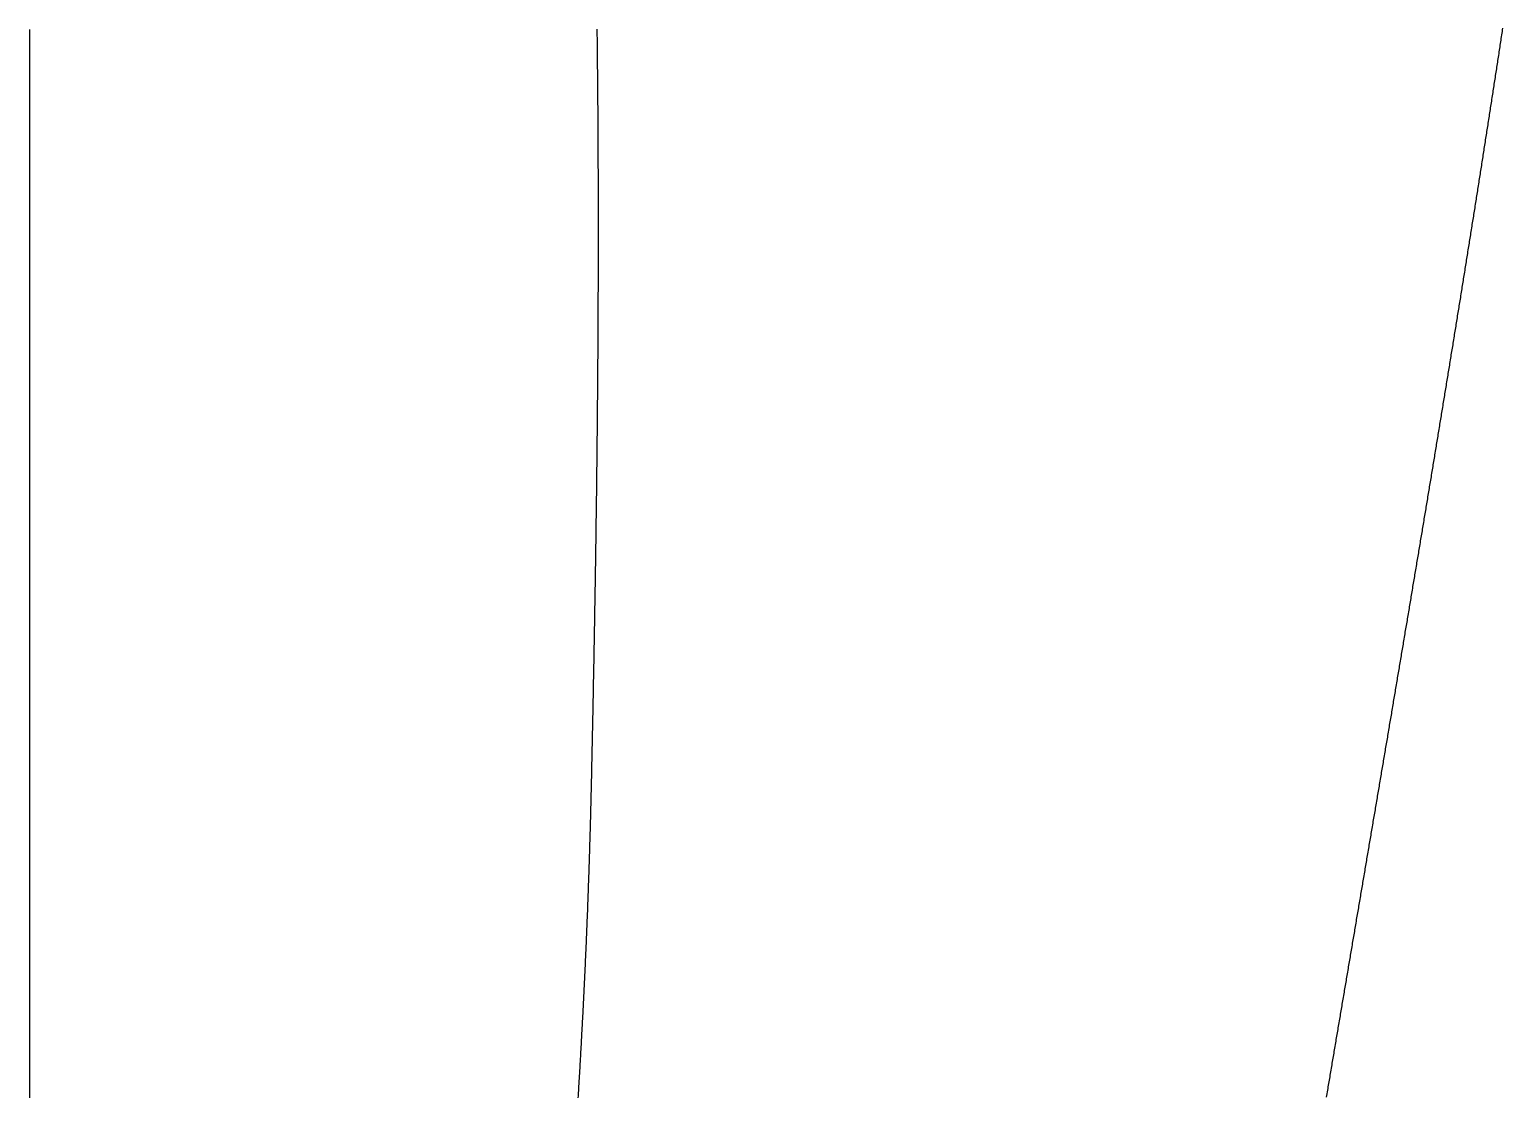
# Model space of a CAD drawing. Header units: metres. Extents: x -47 to 47, y -108 to 108.
# Drawn here: x -47.36 to -4.32, y -46.15 to -14.98 of the extents above; entities that cross this region are included whole.
import ezdxf

# ---------------------------------------------------------------- set-up
doc = ezdxf.new("R2010")
doc.units = ezdxf.units.M

msp = doc.modelspace()

# ---------------------------------------------------------------- linework, layer by layer
for points in [[(-47.362, -14.976), (-47.362, -15.026), (-47.362, -15.076), (-47.362, -15.126), (-47.362, -15.176), (-47.362, -15.226), (-47.362, -15.276), (-47.362, -15.326), (-47.362, -15.376), (-47.362, -15.426), (-47.362, -15.476), (-47.362, -15.526), (-47.362, -15.576), (-47.362, -15.626), (-47.362, -15.676), (-47.362, -15.726), (-47.362, -15.776), (-47.362, -15.826), (-47.362, -15.876), (-47.362, -15.926), (-47.362, -15.976), (-47.362, -16.026), (-47.362, -16.076), (-47.362, -16.126), (-47.362, -16.176), (-47.362, -16.226), (-47.362, -16.276), (-47.362, -16.326), (-47.362, -16.376), (-47.362, -16.426), (-47.362, -16.476), (-47.362, -16.526), (-47.362, -16.576), (-47.362, -16.626), (-47.362, -16.676), (-47.362, -16.726), (-47.362, -16.776), (-47.362, -16.826), (-47.362, -16.876), (-47.362, -16.926), (-47.362, -16.976), (-47.362, -17.026), (-47.362, -17.076), (-47.362, -17.126), (-47.362, -17.176), (-47.362, -17.226), (-47.362, -17.276), (-47.362, -17.326), (-47.362, -17.376), (-47.362, -17.426), (-47.362, -17.476), (-47.362, -17.526), (-47.362, -17.576), (-47.362, -17.626), (-47.362, -17.676), (-47.362, -17.726), (-47.362, -17.776), (-47.362, -17.826), (-47.362, -17.876), (-47.362, -17.926), (-47.362, -17.976), (-47.362, -18.026), (-47.362, -18.076), (-47.362, -18.126), (-47.362, -18.176), (-47.362, -18.226), (-47.362, -18.276), (-47.362, -18.326), (-47.362, -18.376), (-47.362, -18.426), (-47.362, -18.476), (-47.362, -18.526), (-47.362, -18.576), (-47.362, -18.626), (-47.362, -18.676), (-47.362, -18.726), (-47.362, -18.776), (-47.362, -18.826), (-47.362, -18.876), (-47.362, -18.926), (-47.362, -18.976), (-47.362, -19.026), (-47.362, -19.076), (-47.362, -19.126), (-47.362, -19.176), (-47.362, -19.226), (-47.362, -19.276), (-47.362, -19.326), (-47.362, -19.376), (-47.362, -19.427), (-47.362, -19.477), (-47.362, -19.527), (-47.362, -19.577), (-47.362, -19.627), (-47.362, -19.677), (-47.362, -19.727), (-47.362, -19.777), (-47.362, -19.827), (-47.362, -19.877), (-47.362, -19.927), (-47.362, -19.977), (-47.362, -20.027), (-47.362, -20.077), (-47.362, -20.127), (-47.362, -20.177), (-47.362, -20.227), (-47.362, -20.277), (-47.362, -20.327), (-47.362, -20.377), (-47.362, -20.427), (-47.362, -20.477), (-47.362, -20.527), (-47.362, -20.577), (-47.362, -20.627), (-47.362, -20.677), (-47.362, -20.727), (-47.362, -20.777), (-47.362, -20.827), (-47.362, -20.877), (-47.362, -20.927), (-47.362, -20.977), (-47.362, -21.027), (-47.362, -21.077), (-47.362, -21.127), (-47.362, -21.177), (-47.362, -21.227), (-47.362, -21.277), (-47.362, -21.327), (-47.362, -21.377), (-47.362, -21.427), (-47.362, -21.477), (-47.362, -21.527), (-47.362, -21.577), (-47.362, -21.627), (-47.362, -21.677), (-47.362, -21.727), (-47.362, -21.777), (-47.362, -21.827), (-47.362, -21.877), (-47.362, -21.927), (-47.362, -21.977), (-47.362, -22.027), (-47.362, -22.077), (-47.362, -22.127), (-47.362, -22.177), (-47.362, -22.227), (-47.362, -22.277), (-47.362, -22.327), (-47.362, -22.377), (-47.362, -22.427), (-47.362, -22.477), (-47.362, -22.527), (-47.362, -22.577), (-47.362, -22.627), (-47.362, -22.677), (-47.362, -22.727), (-47.362, -22.777), (-47.362, -22.827), (-47.362, -22.877), (-47.362, -22.927), (-47.362, -22.977), (-47.362, -23.027), (-47.362, -23.077), (-47.362, -23.127), (-47.362, -23.177), (-47.362, -23.227), (-47.362, -23.277), (-47.362, -23.327), (-47.362, -23.377), (-47.362, -23.427), (-47.362, -23.477), (-47.362, -23.527), (-47.362, -23.577), (-47.362, -23.627), (-47.362, -23.677), (-47.362, -23.727), (-47.362, -23.777), (-47.362, -23.827), (-47.362, -23.877), (-47.362, -23.927), (-47.362, -23.977), (-47.362, -24.027), (-47.362, -24.077), (-47.362, -24.127), (-47.362, -24.177), (-47.362, -24.227), (-47.362, -24.277), (-47.362, -24.327), (-47.362, -24.377), (-47.362, -24.427), (-47.362, -24.477), (-47.362, -24.527), (-47.362, -24.577), (-47.362, -24.627), (-47.362, -24.677), (-47.362, -24.727), (-47.362, -24.777), (-47.362, -24.827), (-47.362, -24.877), (-47.362, -24.927), (-47.362, -24.977), (-47.362, -25.027), (-47.362, -25.077), (-47.362, -25.127), (-47.362, -25.177), (-47.362, -25.227), (-47.362, -25.277), (-47.362, -25.327), (-47.362, -25.377), (-47.362, -25.427), (-47.362, -25.477), (-47.362, -25.527), (-47.362, -25.577), (-47.362, -25.627), (-47.362, -25.677), (-47.362, -25.727), (-47.362, -25.777), (-47.362, -25.827), (-47.362, -25.877), (-47.362, -25.927), (-47.362, -25.977), (-47.362, -26.027), (-47.362, -26.077), (-47.362, -26.127), (-47.362, -26.177), (-47.362, -26.227), (-47.362, -26.277), (-47.362, -26.327), (-47.362, -26.377), (-47.362, -26.427), (-47.362, -26.477), (-47.362, -26.527), (-47.362, -26.577), (-47.362, -26.627), (-47.362, -26.677), (-47.362, -26.727), (-47.362, -26.777), (-47.362, -26.827), (-47.362, -26.877), (-47.362, -26.927), (-47.362, -26.977), (-47.362, -27.027), (-47.362, -27.077), (-47.362, -27.127), (-47.362, -27.177), (-47.362, -27.227), (-47.362, -27.277), (-47.362, -27.327), (-47.362, -27.377), (-47.362, -27.427), (-47.362, -27.477), (-47.362, -27.527), (-47.362, -27.577), (-47.362, -27.627), (-47.362, -27.677), (-47.362, -27.727), (-47.362, -27.777), (-47.362, -27.827), (-47.362, -27.877), (-47.362, -27.927), (-47.362, -27.977), (-47.362, -28.027), (-47.362, -28.077), (-47.362, -28.127), (-47.362, -28.177), (-47.362, -28.227), (-47.362, -28.277), (-47.362, -28.327), (-47.362, -28.377), (-47.362, -28.427), (-47.362, -28.477), (-47.362, -28.527), (-47.362, -28.577), (-47.362, -28.627), (-47.362, -28.677), (-47.362, -28.727), (-47.362, -28.777), (-47.362, -28.827), (-47.362, -28.877), (-47.362, -28.927), (-47.362, -28.977), (-47.362, -29.027), (-47.362, -29.077), (-47.362, -29.127), (-47.362, -29.177), (-47.362, -29.227), (-47.362, -29.277), (-47.362, -29.327), (-47.362, -29.377), (-47.362, -29.427), (-47.362, -29.477), (-47.362, -29.527), (-47.362, -29.577), (-47.362, -29.627), (-47.362, -29.677), (-47.362, -29.727), (-47.362, -29.777), (-47.362, -29.827), (-47.362, -29.877), (-47.362, -29.927), (-47.362, -29.977), (-47.362, -30.027), (-47.362, -30.077), (-47.362, -30.127), (-47.362, -30.177), (-47.362, -30.227), (-47.362, -30.277), (-47.362, -30.327), (-47.362, -30.377), (-47.362, -30.427), (-47.362, -30.477), (-47.362, -30.527), (-47.362, -30.577), (-47.362, -30.627), (-47.362, -30.677), (-47.362, -30.727), (-47.362, -30.777), (-47.362, -30.827), (-47.362, -30.877), (-47.362, -30.927), (-47.362, -30.977), (-47.362, -31.027), (-47.362, -31.077), (-47.362, -31.127), (-47.362, -31.177), (-47.362, -31.227), (-47.362, -31.277), (-47.362, -31.327), (-47.362, -31.377), (-47.362, -31.427), (-47.362, -31.477), (-47.362, -31.527), (-47.362, -31.577), (-47.362, -31.627), (-47.362, -31.677), (-47.362, -31.727), (-47.362, -31.777), (-47.362, -31.827), (-47.362, -31.877), (-47.362, -31.927), (-47.362, -31.977), (-47.362, -32.027), (-47.362, -32.077), (-47.362, -32.127), (-47.362, -32.177), (-47.362, -32.227), (-47.362, -32.277), (-47.362, -32.327), (-47.362, -32.378), (-47.362, -32.428), (-47.362, -32.478), (-47.362, -32.528), (-47.362, -32.578), (-47.362, -32.628), (-47.362, -32.678), (-47.362, -32.728), (-47.362, -32.778), (-47.362, -32.828), (-47.362, -32.878), (-47.362, -32.928), (-47.362, -32.978), (-47.362, -33.028), (-47.362, -33.078), (-47.362, -33.128), (-47.362, -33.178), (-47.362, -33.228), (-47.362, -33.278), (-47.362, -33.328), (-47.362, -33.378), (-47.362, -33.428), (-47.362, -33.478), (-47.362, -33.528), (-47.362, -33.578), (-47.362, -33.628), (-47.362, -33.678), (-47.362, -33.728), (-47.362, -33.778), (-47.362, -33.828), (-47.362, -33.878), (-47.362, -33.928), (-47.362, -33.978), (-47.362, -34.028), (-47.362, -34.078), (-47.362, -34.128), (-47.362, -34.178), (-47.362, -34.228), (-47.362, -34.278), (-47.362, -34.328), (-47.362, -34.378), (-47.362, -34.428), (-47.362, -34.478), (-47.362, -34.528), (-47.362, -34.578), (-47.362, -34.628), (-47.362, -34.678), (-47.362, -34.728), (-47.362, -34.778), (-47.362, -34.828), (-47.362, -34.878), (-47.362, -34.928), (-47.362, -34.978), (-47.362, -35.028), (-47.362, -35.078), (-47.362, -35.128), (-47.362, -35.178), (-47.362, -35.228), (-47.362, -35.278), (-47.362, -35.328), (-47.362, -35.378), (-47.362, -35.428), (-47.362, -35.478), (-47.362, -35.528), (-47.362, -35.578), (-47.362, -35.628), (-47.362, -35.678), (-47.362, -35.728), (-47.362, -35.778), (-47.362, -35.828), (-47.362, -35.878), (-47.362, -35.928), (-47.362, -35.978), (-47.362, -36.028), (-47.362, -36.078), (-47.362, -36.128), (-47.362, -36.178), (-47.362, -36.228), (-47.362, -36.278), (-47.362, -36.328), (-47.362, -36.378), (-47.362, -36.428), (-47.362, -36.478), (-47.362, -36.528), (-47.362, -36.578), (-47.362, -36.628), (-47.362, -36.678), (-47.362, -36.728), (-47.362, -36.778), (-47.362, -36.828), (-47.362, -36.878), (-47.362, -36.928), (-47.362, -36.978), (-47.362, -37.028), (-47.362, -37.078), (-47.362, -37.128), (-47.362, -37.178), (-47.362, -37.228), (-47.362, -37.278), (-47.362, -37.328), (-47.362, -37.378), (-47.362, -37.428), (-47.362, -37.478), (-47.362, -37.528), (-47.362, -37.578), (-47.362, -37.628), (-47.362, -37.678), (-47.362, -37.728), (-47.362, -37.778), (-47.362, -37.828), (-47.362, -37.878), (-47.362, -37.928), (-47.362, -37.978), (-47.362, -38.028), (-47.362, -38.078), (-47.362, -38.128), (-47.362, -38.178), (-47.362, -38.228), (-47.362, -38.278), (-47.362, -38.328), (-47.362, -38.378), (-47.362, -38.428), (-47.362, -38.478), (-47.362, -38.528), (-47.362, -38.578), (-47.362, -38.628), (-47.362, -38.678), (-47.362, -38.728), (-47.362, -38.778), (-47.362, -38.828), (-47.362, -38.878), (-47.362, -38.928), (-47.362, -38.978), (-47.362, -39.028), (-47.362, -39.078), (-47.362, -39.128), (-47.362, -39.178), (-47.362, -39.228), (-47.362, -39.278), (-47.362, -39.328), (-47.362, -39.378), (-47.362, -39.428), (-47.362, -39.478), (-47.362, -39.528), (-47.362, -39.578), (-47.362, -39.628), (-47.362, -39.678), (-47.362, -39.728), (-47.362, -39.778), (-47.362, -39.828), (-47.362, -39.878), (-47.362, -39.928), (-47.362, -39.978), (-47.362, -40.028), (-47.362, -40.078), (-47.362, -40.128), (-47.362, -40.178), (-47.362, -40.228), (-47.362, -40.278), (-47.362, -40.328), (-47.362, -40.378), (-47.362, -40.428), (-47.362, -40.478), (-47.362, -40.528), (-47.362, -40.578), (-47.362, -40.628), (-47.362, -40.678), (-47.362, -40.728), (-47.362, -40.778), (-47.362, -40.828), (-47.362, -40.878), (-47.362, -40.928), (-47.362, -40.978), (-47.362, -41.028), (-47.362, -41.078), (-47.362, -41.128), (-47.362, -41.178), (-47.362, -41.228), (-47.362, -41.278), (-47.362, -41.328), (-47.362, -41.378), (-47.362, -41.428), (-47.362, -41.478), (-47.362, -41.528), (-47.362, -41.578), (-47.362, -41.628), (-47.362, -41.678), (-47.362, -41.728), (-47.362, -41.778), (-47.362, -41.828), (-47.362, -41.878), (-47.362, -41.928), (-47.362, -41.978), (-47.362, -42.028), (-47.362, -42.078), (-47.362, -42.128), (-47.362, -42.178), (-47.362, -42.228), (-47.362, -42.278), (-47.362, -42.328), (-47.362, -42.378), (-47.362, -42.428), (-47.362, -42.478), (-47.362, -42.528), (-47.362, -42.578), (-47.362, -42.628), (-47.362, -42.678), (-47.362, -42.728), (-47.362, -42.778), (-47.362, -42.828), (-47.362, -42.878), (-47.362, -42.928), (-47.362, -42.978), (-47.362, -43.028), (-47.362, -43.078), (-47.362, -43.128), (-47.362, -43.178), (-47.362, -43.228), (-47.362, -43.278), (-47.362, -43.328), (-47.362, -43.378), (-47.362, -43.428), (-47.362, -43.478), (-47.362, -43.528), (-47.362, -43.578), (-47.362, -43.628), (-47.362, -43.678), (-47.362, -43.728), (-47.362, -43.778), (-47.362, -43.828), (-47.362, -43.878), (-47.362, -43.928), (-47.362, -43.978), (-47.362, -44.028), (-47.362, -44.078), (-47.362, -44.128), (-47.362, -44.178), (-47.362, -44.228), (-47.362, -44.278), (-47.362, -44.328), (-47.362, -44.378), (-47.362, -44.428), (-47.362, -44.478), (-47.362, -44.528), (-47.362, -44.578), (-47.362, -44.628), (-47.362, -44.678), (-47.362, -44.728), (-47.362, -44.778), (-47.362, -44.828), (-47.362, -44.878), (-47.362, -44.928), (-47.362, -44.978), (-47.362, -45.028), (-47.362, -45.078), (-47.362, -45.128), (-47.362, -45.178), (-47.362, -45.228), (-47.362, -45.278), (-47.362, -45.329), (-47.362, -45.379), (-47.362, -45.429), (-47.362, -45.479), (-47.362, -45.529), (-47.362, -45.579), (-47.362, -45.629), (-47.362, -45.679), (-47.362, -45.729), (-47.362, -45.779), (-47.362, -45.829), (-47.362, -45.879), (-47.362, -45.929), (-47.362, -45.979), (-47.362, -46.029), (-47.362, -46.079), (-47.362, -46.129), (-47.362, -46.179)], [(-30.943, -37.188), (-30.942, -37.137), (-30.941, -37.087), (-30.94, -37.037), (-30.939, -36.987), (-30.938, -36.937), (-30.937, -36.887), (-30.935, -36.837), (-30.934, -36.787), (-30.933, -36.737), (-30.932, -36.687), (-30.931, -36.637), (-30.93, -36.587), (-30.929, -36.537), (-30.928, -36.487), (-30.927, -36.437), (-30.926, -36.387), (-30.925, -36.337), (-30.924, -36.287), (-30.922, -36.237), (-30.921, -36.187), (-30.92, -36.137), (-30.919, -36.087), (-30.918, -36.037), (-30.917, -35.987), (-30.916, -35.937), (-30.915, -35.887), (-30.914, -35.837), (-30.913, -35.787), (-30.912, -35.736), (-30.911, -35.686), (-30.91, -35.636), (-30.909, -35.586), (-30.908, -35.536), (-30.907, -35.486), (-30.906, -35.436), (-30.905, -35.386), (-30.904, -35.336), (-30.902, -35.286), (-30.901, -35.236), (-30.9, -35.186), (-30.899, -35.136), (-30.898, -35.086), (-30.897, -35.036), (-30.896, -34.986), (-30.895, -34.936), (-30.894, -34.886), (-30.893, -34.836), (-30.892, -34.786), (-30.891, -34.736), (-30.89, -34.686), (-30.889, -34.636), (-30.888, -34.586), (-30.887, -34.536), (-30.886, -34.486), (-30.885, -34.435), (-30.884, -34.385), (-30.883, -34.335), (-30.882, -34.285), (-30.881, -34.235), (-30.88, -34.185), (-30.879, -34.135), (-30.879, -34.085), (-30.878, -34.035), (-30.877, -33.985), (-30.876, -33.935), (-30.875, -33.885), (-30.874, -33.835), (-30.873, -33.785), (-30.872, -33.735), (-30.871, -33.685), (-30.87, -33.635), (-30.869, -33.585), (-30.868, -33.535), (-30.867, -33.485), (-30.866, -33.435), (-30.865, -33.385), (-30.864, -33.335), (-30.863, -33.285), (-30.862, -33.234), (-30.862, -33.184), (-30.861, -33.134), (-30.86, -33.084), (-30.859, -33.034), (-30.858, -32.984), (-30.857, -32.934), (-30.856, -32.884), (-30.855, -32.834), (-30.854, -32.784), (-30.853, -32.734), (-30.852, -32.684), (-30.852, -32.634), (-30.851, -32.584), (-30.85, -32.534), (-30.849, -32.484), (-30.848, -32.434), (-30.847, -32.384), (-30.846, -32.334), (-30.845, -32.284), (-30.844, -32.234), (-30.844, -32.184), (-30.843, -32.133), (-30.842, -32.083), (-30.841, -32.033), (-30.84, -31.983), (-30.839, -31.933), (-30.838, -31.883), (-30.838, -31.833), (-30.837, -31.783), (-30.836, -31.733), (-30.835, -31.683), (-30.834, -31.633), (-30.833, -31.583), (-30.833, -31.533), (-30.832, -31.483), (-30.831, -31.433), (-30.83, -31.383), (-30.829, -31.333), (-30.829, -31.283), (-30.828, -31.233), (-30.827, -31.183), (-30.826, -31.133), (-30.825, -31.082), (-30.825, -31.032), (-30.824, -30.982), (-30.823, -30.932), (-30.822, -30.882), (-30.821, -30.832), (-30.821, -30.782), (-30.82, -30.732), (-30.819, -30.682), (-30.818, -30.632), (-30.817, -30.582), (-30.817, -30.532), (-30.816, -30.482), (-30.815, -30.432), (-30.814, -30.382), (-30.814, -30.332), (-30.813, -30.282), (-30.812, -30.232), (-30.811, -30.182), (-30.811, -30.132), (-30.81, -30.081), (-30.809, -30.031), (-30.808, -29.981), (-30.808, -29.931), (-30.807, -29.881), (-30.806, -29.831), (-30.806, -29.781), (-30.805, -29.731), (-30.804, -29.681), (-30.803, -29.631), (-30.803, -29.581), (-30.802, -29.531), (-30.801, -29.481), (-30.801, -29.431), (-30.8, -29.381), (-30.799, -29.331), (-30.799, -29.281), (-30.798, -29.231), (-30.797, -29.181), (-30.797, -29.131), (-30.796, -29.08), (-30.795, -29.03), (-30.795, -28.98), (-30.794, -28.93), (-30.793, -28.88), (-30.793, -28.83), (-30.792, -28.78), (-30.791, -28.73), (-30.791, -28.68), (-30.79, -28.63), (-30.789, -28.58), (-30.789, -28.53), (-30.788, -28.48), (-30.787, -28.43), (-30.787, -28.38), (-30.786, -28.33), (-30.786, -28.28), (-30.785, -28.23), (-30.784, -28.18), (-30.784, -28.129), (-30.783, -28.079), (-30.783, -28.029), (-30.782, -27.979), (-30.781, -27.929), (-30.781, -27.879), (-30.78, -27.829), (-30.78, -27.779), (-30.779, -27.729), (-30.778, -27.679), (-30.778, -27.629), (-30.777, -27.579), (-30.777, -27.529), (-30.776, -27.479), (-30.776, -27.429), (-30.775, -27.379), (-30.775, -27.329), (-30.774, -27.279), (-30.773, -27.229), (-30.773, -27.178), (-30.772, -27.128), (-30.772, -27.078), (-30.771, -27.028), (-30.771, -26.978), (-30.77, -26.928), (-30.77, -26.878), (-30.769, -26.828), (-30.769, -26.778), (-30.768, -26.728), (-30.768, -26.678), (-30.767, -26.628), (-30.767, -26.578), (-30.766, -26.528), (-30.766, -26.478), (-30.765, -26.428), (-30.765, -26.378), (-30.764, -26.328), (-30.764, -26.278), (-30.763, -26.227), (-30.763, -26.177), (-30.762, -26.127), (-30.762, -26.077), (-30.762, -26.027), (-30.761, -25.977), (-30.761, -25.927), (-30.76, -25.877), (-30.76, -25.827), (-30.759, -25.777), (-30.759, -25.727), (-30.759, -25.677), (-30.758, -25.627), (-30.758, -25.577), (-30.757, -25.527), (-30.757, -25.477), (-30.756, -25.427), (-30.756, -25.377), (-30.756, -25.326), (-30.755, -25.276), (-30.755, -25.226), (-30.755, -25.176), (-30.754, -25.126), (-30.754, -25.076), (-30.753, -25.026), (-30.753, -24.976), (-30.753, -24.926), (-30.752, -24.876), (-30.752, -24.826), (-30.752, -24.776), (-30.751, -24.726), (-30.751, -24.676), (-30.751, -24.626), (-30.75, -24.576), (-30.75, -24.526), (-30.75, -24.476), (-30.749, -24.425), (-30.749, -24.375), (-30.749, -24.325), (-30.748, -24.275), (-30.748, -24.225), (-30.748, -24.175), (-30.747, -24.125), (-30.747, -24.075), (-30.747, -24.025), (-30.747, -23.975), (-30.746, -23.925), (-30.746, -23.875), (-30.746, -23.825), (-30.745, -23.775), (-30.745, -23.725), (-30.745, -23.675), (-30.745, -23.625), (-30.744, -23.575), (-30.744, -23.525), (-30.744, -23.474), (-30.744, -23.424), (-30.743, -23.374), (-30.743, -23.324), (-30.743, -23.274), (-30.743, -23.224), (-30.743, -23.174), (-30.742, -23.124), (-30.742, -23.074), (-30.742, -23.024), (-30.742, -22.974), (-30.742, -22.924), (-30.741, -22.874), (-30.741, -22.824), (-30.741, -22.774), (-30.741, -22.724), (-30.741, -22.674), (-30.74, -22.624), (-30.74, -22.573), (-30.74, -22.523), (-30.74, -22.473), (-30.74, -22.423), (-30.74, -22.373), (-30.74, -22.323), (-30.739, -22.273), (-30.739, -22.223), (-30.739, -22.173), (-30.739, -22.123), (-30.739, -22.073), (-30.739, -22.023), (-30.739, -21.973), (-30.739, -21.923), (-30.739, -21.873), (-30.738, -21.823), (-30.738, -21.773), (-30.738, -21.723), (-30.738, -21.672), (-30.738, -21.622), (-30.738, -21.572), (-30.738, -21.522), (-30.738, -21.472), (-30.738, -21.422), (-30.738, -21.372), (-30.738, -21.322), (-30.738, -21.272), (-30.738, -21.222), (-30.738, -21.172), (-30.738, -21.122), (-30.738, -21.072), (-30.738, -21.022), (-30.737, -20.972), (-30.737, -20.922), (-30.737, -20.872), (-30.737, -20.822), (-30.737, -20.772), (-30.737, -20.721), (-30.737, -20.671), (-30.738, -20.621), (-30.738, -20.571), (-30.738, -20.521), (-30.738, -20.471), (-30.738, -20.421), (-30.738, -20.371), (-30.738, -20.321), (-30.738, -20.271), (-30.738, -20.221), (-30.738, -20.171), (-30.738, -20.121), (-30.738, -20.071), (-30.738, -20.021), (-30.738, -19.971), (-30.738, -19.921), (-30.738, -19.871), (-30.738, -19.821), (-30.739, -19.77), (-30.739, -19.72), (-30.739, -19.67), (-30.739, -19.62), (-30.739, -19.57), (-30.739, -19.52), (-30.739, -19.47), (-30.739, -19.42), (-30.739, -19.37), (-30.74, -19.32), (-30.74, -19.27), (-30.74, -19.22), (-30.74, -19.17), (-30.74, -19.12), (-30.74, -19.07), (-30.741, -19.02), (-30.741, -18.97), (-30.741, -18.92), (-30.741, -18.87), (-30.741, -18.819), (-30.742, -18.769), (-30.742, -18.719), (-30.742, -18.669), (-30.742, -18.619), (-30.742, -18.569), (-30.743, -18.519), (-30.743, -18.469), (-30.743, -18.419), (-30.743, -18.369), (-30.744, -18.319), (-30.744, -18.269), (-30.744, -18.219), (-30.744, -18.169), (-30.745, -18.119), (-30.745, -18.069), (-30.745, -18.019), (-30.745, -17.969), (-30.746, -17.919), (-30.746, -17.868), (-30.746, -17.818), (-30.747, -17.768), (-30.747, -17.718), (-30.747, -17.668), (-30.748, -17.618), (-30.748, -17.568), (-30.748, -17.518), (-30.749, -17.468), (-30.749, -17.418), (-30.749, -17.368), (-30.75, -17.318), (-30.75, -17.268), (-30.75, -17.218), (-30.751, -17.168), (-30.751, -17.118), (-30.751, -17.068), (-30.752, -17.018), (-30.752, -16.968), (-30.753, -16.918), (-30.753, -16.868), (-30.753, -16.817), (-30.754, -16.767), (-30.754, -16.717), (-30.755, -16.667), (-30.755, -16.617), (-30.755, -16.567), (-30.756, -16.517), (-30.756, -16.467), (-30.757, -16.417), (-30.757, -16.367), (-30.758, -16.317), (-30.758, -16.267), (-30.759, -16.217), (-30.759, -16.167), (-30.76, -16.117), (-30.76, -16.067), (-30.76, -16.017), (-30.761, -15.967), (-30.761, -15.917), (-30.762, -15.867), (-30.763, -15.817), (-30.763, -15.766), (-30.764, -15.716), (-30.764, -15.666), (-30.765, -15.616), (-30.765, -15.566), (-30.766, -15.516), (-30.766, -15.466), (-30.767, -15.416), (-30.767, -15.366), (-30.768, -15.316), (-30.768, -15.266), (-30.769, -15.216), (-30.77, -15.166), (-30.77, -15.116), (-30.771, -15.066), (-30.771, -15.016), (-30.772, -14.966)], [(-4.321, -14.94), (-4.328, -14.99), (-4.336, -15.039), (-4.344, -15.089), (-4.351, -15.138), (-4.359, -15.188), (-4.366, -15.237), (-4.374, -15.286), (-4.381, -15.336), (-4.389, -15.385), (-4.396, -15.435), (-4.404, -15.484), (-4.411, -15.534), (-4.419, -15.583), (-4.426, -15.633), (-4.434, -15.682), (-4.442, -15.732), (-4.449, -15.781), (-4.457, -15.831), (-4.464, -15.88), (-4.472, -15.929), (-4.479, -15.979), (-4.487, -16.028), (-4.495, -16.078), (-4.502, -16.127), (-4.51, -16.177), (-4.517, -16.226), (-4.525, -16.276), (-4.533, -16.325), (-4.54, -16.375), (-4.548, -16.424), (-4.555, -16.474), (-4.563, -16.523), (-4.571, -16.572), (-4.578, -16.622), (-4.586, -16.671), (-4.594, -16.721), (-4.601, -16.77), (-4.609, -16.82), (-4.616, -16.869), (-4.624, -16.919), (-4.632, -16.968), (-4.639, -17.018), (-4.647, -17.067), (-4.655, -17.116), (-4.662, -17.166), (-4.67, -17.215), (-4.678, -17.265), (-4.685, -17.314), (-4.693, -17.364), (-4.701, -17.413), (-4.708, -17.463), (-4.716, -17.512), (-4.724, -17.562), (-4.731, -17.611), (-4.739, -17.66), (-4.747, -17.71), (-4.754, -17.759), (-4.762, -17.809), (-4.77, -17.858), (-4.778, -17.908), (-4.785, -17.957), (-4.793, -18.007), (-4.801, -18.056), (-4.808, -18.106), (-4.816, -18.155), (-4.824, -18.204), (-4.832, -18.254), (-4.839, -18.303), (-4.847, -18.353), (-4.855, -18.402), (-4.863, -18.452), (-4.87, -18.501), (-4.878, -18.551), (-4.886, -18.6), (-4.894, -18.649), (-4.901, -18.699), (-4.909, -18.748), (-4.917, -18.798), (-4.925, -18.847), (-4.932, -18.897), (-4.94, -18.946), (-4.948, -18.996), (-4.956, -19.045), (-4.963, -19.094), (-4.971, -19.144), (-4.979, -19.193), (-4.987, -19.243), (-4.995, -19.292), (-5.002, -19.342), (-5.01, -19.391), (-5.018, -19.441), (-5.026, -19.49), (-5.033, -19.539), (-5.041, -19.589), (-5.049, -19.638), (-5.057, -19.688), (-5.065, -19.737), (-5.073, -19.787), (-5.08, -19.836), (-5.088, -19.886), (-5.096, -19.935), (-5.104, -19.984), (-5.112, -20.034), (-5.119, -20.083), (-5.127, -20.133), (-5.135, -20.182), (-5.143, -20.232), (-5.151, -20.281), (-5.159, -20.331), (-5.167, -20.38), (-5.174, -20.429), (-5.182, -20.479), (-5.19, -20.528), (-5.198, -20.578), (-5.206, -20.627), (-5.214, -20.677), (-5.222, -20.726), (-5.229, -20.775), (-5.237, -20.825), (-5.245, -20.874), (-5.253, -20.924), (-5.261, -20.973), (-5.269, -21.023), (-5.277, -21.072), (-5.285, -21.121), (-5.292, -21.171), (-5.3, -21.22), (-5.308, -21.27), (-5.316, -21.319), (-5.324, -21.369), (-5.332, -21.418), (-5.34, -21.468), (-5.348, -21.517), (-5.356, -21.566), (-5.364, -21.616), (-5.371, -21.665), (-5.379, -21.715), (-5.387, -21.764), (-5.395, -21.814), (-5.403, -21.863), (-5.411, -21.912), (-5.419, -21.962), (-5.427, -22.011), (-5.435, -22.061), (-5.443, -22.11), (-5.451, -22.16), (-5.459, -22.209), (-5.467, -22.258), (-5.475, -22.308), (-5.483, -22.357), (-5.491, -22.407), (-5.498, -22.456), (-5.506, -22.506), (-5.514, -22.555), (-5.522, -22.604), (-5.53, -22.654), (-5.538, -22.703), (-5.546, -22.753), (-5.554, -22.802), (-5.562, -22.852), (-5.57, -22.901), (-5.578, -22.95), (-5.586, -23), (-5.594, -23.049), (-5.602, -23.099), (-5.61, -23.148), (-5.618, -23.197), (-5.626, -23.247), (-5.634, -23.296), (-5.642, -23.346), (-5.65, -23.395), (-5.658, -23.445), (-5.666, -23.494), (-5.674, -23.543), (-5.682, -23.593), (-5.69, -23.642), (-5.698, -23.692), (-5.706, -23.741), (-5.714, -23.791), (-5.722, -23.84), (-5.73, -23.889), (-5.738, -23.939), (-5.746, -23.988), (-5.754, -24.038), (-5.762, -24.087), (-5.77, -24.137), (-5.778, -24.186), (-5.786, -24.235), (-5.794, -24.285), (-5.802, -24.334), (-5.811, -24.384), (-5.819, -24.433), (-5.827, -24.482), (-5.835, -24.532), (-5.843, -24.581), (-5.851, -24.631), (-5.859, -24.68), (-5.867, -24.73), (-5.875, -24.779), (-5.883, -24.828), (-5.891, -24.878), (-5.899, -24.927), (-5.907, -24.977), (-5.915, -25.026), (-5.923, -25.075), (-5.931, -25.125), (-5.94, -25.174), (-5.948, -25.224), (-5.956, -25.273), (-5.964, -25.323), (-5.972, -25.372), (-5.98, -25.421), (-5.988, -25.471), (-5.996, -25.52), (-6.004, -25.57), (-6.012, -25.619), (-6.02, -25.668), (-6.029, -25.718), (-6.037, -25.767), (-6.045, -25.817), (-6.053, -25.866), (-6.061, -25.915), (-6.069, -25.965), (-6.077, -26.014), (-6.085, -26.064), (-6.093, -26.113), (-6.102, -26.163), (-6.11, -26.212), (-6.118, -26.261), (-6.126, -26.311), (-6.134, -26.36), (-6.142, -26.41), (-6.15, -26.459), (-6.158, -26.508), (-6.167, -26.558), (-6.175, -26.607), (-6.183, -26.657), (-6.191, -26.706), (-6.199, -26.755), (-6.207, -26.805), (-6.215, -26.854), (-6.223, -26.904), (-6.232, -26.953), (-6.24, -27.003), (-6.248, -27.052), (-6.256, -27.101), (-6.264, -27.151), (-6.272, -27.2), (-6.281, -27.25), (-6.289, -27.299), (-6.297, -27.348), (-6.305, -27.398), (-6.313, -27.447), (-6.321, -27.497), (-6.33, -27.546), (-6.338, -27.595), (-6.346, -27.645), (-6.354, -27.694), (-6.362, -27.744), (-6.37, -27.793), (-6.379, -27.842), (-6.387, -27.892), (-6.395, -27.941), (-6.403, -27.991), (-6.411, -28.04), (-6.42, -28.089), (-6.428, -28.139), (-6.436, -28.188), (-6.444, -28.238), (-6.452, -28.287), (-6.46, -28.336), (-6.469, -28.386), (-6.477, -28.435), (-6.485, -28.485), (-6.493, -28.534), (-6.501, -28.583), (-6.51, -28.633), (-6.518, -28.682), (-6.526, -28.732), (-6.534, -28.781), (-6.543, -28.83), (-6.551, -28.88), (-6.559, -28.929), (-6.567, -28.979), (-6.575, -29.028), (-6.584, -29.077), (-6.592, -29.127), (-6.6, -29.176), (-6.608, -29.226), (-6.616, -29.275), (-6.625, -29.324), (-6.633, -29.374), (-6.641, -29.423), (-6.649, -29.473), (-6.658, -29.522), (-6.666, -29.571), (-6.674, -29.621), (-6.682, -29.67), (-6.691, -29.72), (-6.699, -29.769), (-6.707, -29.818), (-6.715, -29.868), (-6.724, -29.917), (-6.732, -29.967), (-6.74, -30.016), (-6.748, -30.065), (-6.757, -30.115), (-6.765, -30.164), (-6.773, -30.214), (-6.781, -30.263), (-6.79, -30.312), (-6.798, -30.362), (-6.806, -30.411), (-6.814, -30.461), (-6.823, -30.51), (-6.831, -30.559), (-6.839, -30.609), (-6.847, -30.658), (-6.856, -30.708), (-6.864, -30.757), (-6.872, -30.806), (-6.88, -30.856), (-6.889, -30.905), (-6.897, -30.954), (-6.905, -31.004), (-6.913, -31.053), (-6.922, -31.103), (-6.93, -31.152), (-6.938, -31.201), (-6.947, -31.251), (-6.955, -31.3), (-6.963, -31.35), (-6.971, -31.399), (-6.98, -31.448), (-6.988, -31.498), (-6.996, -31.547), (-7.005, -31.597), (-7.013, -31.646), (-7.021, -31.695), (-7.029, -31.745), (-7.038, -31.794), (-7.046, -31.844), (-7.054, -31.893), (-7.063, -31.942), (-7.071, -31.992), (-7.079, -32.041), (-7.088, -32.09), (-7.096, -32.14), (-7.104, -32.189), (-7.112, -32.239), (-7.121, -32.288), (-7.129, -32.337), (-7.137, -32.387), (-7.146, -32.436), (-7.154, -32.486), (-7.162, -32.535), (-7.171, -32.584), (-7.179, -32.634), (-7.187, -32.683), (-7.195, -32.732), (-7.204, -32.782), (-7.212, -32.831), (-7.22, -32.881), (-7.229, -32.93), (-7.237, -32.979), (-7.245, -33.029), (-7.254, -33.078), (-7.262, -33.128), (-7.27, -33.177), (-7.279, -33.226), (-7.287, -33.276), (-7.295, -33.325), (-7.304, -33.374), (-7.312, -33.424), (-7.32, -33.473), (-7.329, -33.523), (-7.337, -33.572), (-7.345, -33.621), (-7.354, -33.671), (-7.362, -33.72), (-7.37, -33.77), (-7.379, -33.819), (-7.387, -33.868), (-7.395, -33.918), (-7.404, -33.967), (-7.412, -34.016), (-7.42, -34.066), (-7.429, -34.115), (-7.437, -34.165), (-7.445, -34.214), (-7.454, -34.263), (-7.462, -34.313), (-7.47, -34.362), (-7.479, -34.412), (-7.487, -34.461), (-7.495, -34.51), (-7.504, -34.56), (-7.512, -34.609), (-7.52, -34.658), (-7.529, -34.708), (-7.537, -34.757), (-7.545, -34.807), (-7.554, -34.856), (-7.562, -34.905), (-7.57, -34.955), (-7.579, -35.004), (-7.587, -35.053), (-7.596, -35.103), (-7.604, -35.152), (-7.612, -35.202), (-7.621, -35.251), (-7.629, -35.3), (-7.637, -35.35), (-7.646, -35.399), (-7.654, -35.448), (-7.662, -35.498), (-7.671, -35.547), (-7.679, -35.597), (-7.687, -35.646), (-7.696, -35.695), (-7.704, -35.745), (-7.713, -35.794), (-7.721, -35.843), (-7.729, -35.893), (-7.738, -35.942), (-7.746, -35.992), (-7.754, -36.041), (-7.763, -36.09), (-7.771, -36.14), (-7.779, -36.189), (-7.788, -36.238), (-7.796, -36.288), (-7.805, -36.337), (-7.813, -36.387), (-7.821, -36.436), (-7.83, -36.485), (-7.838, -36.535), (-7.846, -36.584), (-7.855, -36.633), (-7.863, -36.683), (-7.872, -36.732), (-7.88, -36.782), (-7.888, -36.831), (-7.897, -36.88), (-7.905, -36.93), (-7.913, -36.979), (-7.922, -37.028), (-7.93, -37.078), (-7.939, -37.127), (-7.947, -37.177), (-7.955, -37.226), (-7.964, -37.275), (-7.972, -37.325), (-7.98, -37.374), (-7.989, -37.423), (-7.997, -37.473), (-8.006, -37.522), (-8.014, -37.572), (-8.022, -37.621), (-8.031, -37.67), (-8.039, -37.72), (-8.047, -37.769), (-8.056, -37.818), (-8.064, -37.868), (-8.073, -37.917), (-8.081, -37.967), (-8.089, -38.016), (-8.098, -38.065), (-8.106, -38.115), (-8.115, -38.164), (-8.123, -38.213), (-8.131, -38.263), (-8.14, -38.312), (-8.148, -38.361), (-8.156, -38.411), (-8.165, -38.46), (-8.173, -38.51), (-8.182, -38.559), (-8.19, -38.608), (-8.198, -38.658), (-8.207, -38.707), (-8.215, -38.756), (-8.224, -38.806), (-8.232, -38.855), (-8.24, -38.905), (-8.249, -38.954), (-8.257, -39.003), (-8.265, -39.053), (-8.274, -39.102), (-8.282, -39.151), (-8.291, -39.201), (-8.299, -39.25), (-8.307, -39.299), (-8.316, -39.349), (-8.324, -39.398), (-8.333, -39.448), (-8.341, -39.497), (-8.349, -39.546), (-8.358, -39.596), (-8.366, -39.645), (-8.375, -39.694), (-8.383, -39.744), (-8.391, -39.793), (-8.4, -39.843), (-8.408, -39.892), (-8.416, -39.941), (-8.425, -39.991), (-8.433, -40.04), (-8.442, -40.089), (-8.45, -40.139), (-8.458, -40.188), (-8.467, -40.237), (-8.475, -40.287), (-8.484, -40.336), (-8.492, -40.386), (-8.5, -40.435), (-8.509, -40.484), (-8.517, -40.534), (-8.526, -40.583), (-8.534, -40.632), (-8.542, -40.682), (-8.551, -40.731), (-8.559, -40.78), (-8.567, -40.83), (-8.576, -40.879), (-8.584, -40.929), (-8.593, -40.978), (-8.601, -41.027), (-8.609, -41.077), (-8.618, -41.126), (-8.626, -41.175), (-8.635, -41.225), (-8.643, -41.274), (-8.651, -41.323), (-8.66, -41.373), (-8.668, -41.422), (-8.676, -41.472), (-8.685, -41.521), (-8.693, -41.57), (-8.702, -41.62), (-8.71, -41.669), (-8.718, -41.718), (-8.727, -41.768), (-8.735, -41.817), (-8.744, -41.866), (-8.752, -41.916), (-8.76, -41.965), (-8.769, -42.014), (-8.777, -42.064), (-8.785, -42.113), (-8.794, -42.163), (-8.802, -42.212), (-8.811, -42.261), (-8.819, -42.311), (-8.827, -42.36), (-8.836, -42.409), (-8.844, -42.459), (-8.853, -42.508), (-8.861, -42.557), (-8.869, -42.607), (-8.878, -42.656), (-8.886, -42.706), (-8.894, -42.755), (-8.903, -42.804), (-8.911, -42.854), (-8.92, -42.903), (-8.928, -42.952), (-8.936, -43.002), (-8.945, -43.051), (-8.953, -43.1), (-8.961, -43.15), (-8.97, -43.199), (-8.978, -43.248), (-8.987, -43.298), (-8.995, -43.347), (-9.003, -43.397), (-9.012, -43.446), (-9.02, -43.495), (-9.028, -43.545), (-9.037, -43.594), (-9.045, -43.643), (-9.054, -43.693), (-9.062, -43.742), (-9.07, -43.791), (-9.079, -43.841), (-9.087, -43.89), (-9.095, -43.939), (-9.104, -43.989), (-9.112, -44.038), (-9.121, -44.088), (-9.129, -44.137), (-9.137, -44.186), (-9.146, -44.236), (-9.154, -44.285), (-9.162, -44.334), (-9.171, -44.384), (-9.179, -44.433), (-9.187, -44.482), (-9.196, -44.532), (-9.204, -44.581), (-9.213, -44.63), (-9.221, -44.68), (-9.229, -44.729), (-9.238, -44.779), (-9.246, -44.828), (-9.254, -44.877), (-9.263, -44.927), (-9.271, -44.976), (-9.279, -45.025), (-9.288, -45.075), (-9.296, -45.124), (-9.304, -45.173), (-9.313, -45.223), (-9.321, -45.272), (-9.33, -45.321), (-9.338, -45.371), (-9.346, -45.42), (-9.355, -45.469), (-9.363, -45.519), (-9.371, -45.568), (-9.38, -45.618), (-9.388, -45.667), (-9.396, -45.716), (-9.405, -45.766), (-9.413, -45.815), (-9.421, -45.864), (-9.43, -45.914), (-9.438, -45.963), (-9.446, -46.012), (-9.455, -46.062), (-9.463, -46.111), (-9.471, -46.16)], [(-31.327, -46.179), (-31.324, -46.129), (-31.321, -46.079), (-31.318, -46.029), (-31.315, -45.979), (-31.312, -45.93), (-31.309, -45.88), (-31.306, -45.83), (-31.303, -45.78), (-31.3, -45.73), (-31.297, -45.68), (-31.294, -45.63), (-31.291, -45.58), (-31.288, -45.53), (-31.285, -45.48), (-31.282, -45.43), (-31.279, -45.38), (-31.276, -45.33), (-31.273, -45.281), (-31.271, -45.231), (-31.268, -45.181), (-31.265, -45.131), (-31.262, -45.081), (-31.259, -45.031), (-31.256, -44.981), (-31.253, -44.931), (-31.251, -44.881), (-31.248, -44.831), (-31.245, -44.781), (-31.242, -44.731), (-31.239, -44.681), (-31.237, -44.631), (-31.234, -44.582), (-31.231, -44.532), (-31.228, -44.482), (-31.226, -44.432), (-31.223, -44.382), (-31.22, -44.332), (-31.218, -44.282), (-31.215, -44.232), (-31.212, -44.182), (-31.209, -44.132), (-31.207, -44.082), (-31.204, -44.032), (-31.202, -43.982), (-31.199, -43.932), (-31.196, -43.882), (-31.194, -43.833), (-31.191, -43.783), (-31.188, -43.733), (-31.186, -43.683), (-31.183, -43.633), (-31.181, -43.583), (-31.178, -43.533), (-31.176, -43.483), (-31.173, -43.433), (-31.171, -43.383), (-31.168, -43.333), (-31.166, -43.283), (-31.163, -43.233), (-31.161, -43.183), (-31.158, -43.133), (-31.156, -43.083), (-31.153, -43.033), (-31.151, -42.984), (-31.148, -42.934), (-31.146, -42.884), (-31.144, -42.834), (-31.141, -42.784), (-31.139, -42.734), (-31.136, -42.684), (-31.134, -42.634), (-31.132, -42.584), (-31.129, -42.534), (-31.127, -42.484), (-31.125, -42.434), (-31.122, -42.384), (-31.12, -42.334), (-31.118, -42.284), (-31.116, -42.234), (-31.113, -42.184), (-31.111, -42.134), (-31.109, -42.084), (-31.107, -42.035), (-31.104, -41.985), (-31.102, -41.935), (-31.1, -41.885), (-31.098, -41.835), (-31.096, -41.785), (-31.093, -41.735), (-31.091, -41.685), (-31.089, -41.635), (-31.087, -41.585), (-31.085, -41.535), (-31.083, -41.485), (-31.081, -41.435), (-31.078, -41.385), (-31.076, -41.335), (-31.074, -41.285), (-31.072, -41.235), (-31.07, -41.185), (-31.068, -41.135), (-31.066, -41.085), (-31.064, -41.035), (-31.062, -40.985), (-31.06, -40.935), (-31.058, -40.886), (-31.056, -40.836), (-31.054, -40.786), (-31.052, -40.736), (-31.05, -40.686), (-31.048, -40.636), (-31.046, -40.586), (-31.045, -40.536), (-31.043, -40.486), (-31.041, -40.436), (-31.039, -40.386), (-31.037, -40.336), (-31.035, -40.286), (-31.033, -40.236), (-31.032, -40.186), (-31.03, -40.136), (-31.028, -40.086), (-31.026, -40.036), (-31.024, -39.986), (-31.023, -39.936), (-31.021, -39.886), (-31.019, -39.836), (-31.017, -39.786), (-31.016, -39.736), (-31.014, -39.686), (-31.012, -39.636), (-31.01, -39.586), (-31.009, -39.536), (-31.007, -39.486), (-31.005, -39.437), (-31.004, -39.387), (-31.002, -39.337), (-31.001, -39.287), (-30.999, -39.237), (-30.997, -39.187), (-30.996, -39.137), (-30.994, -39.087), (-30.993, -39.037), (-30.991, -38.987), (-30.99, -38.937), (-30.988, -38.887), (-30.987, -38.837), (-30.985, -38.787), (-30.984, -38.737), (-30.982, -38.687), (-30.981, -38.637), (-30.979, -38.587), (-30.978, -38.537), (-30.976, -38.487), (-30.975, -38.437), (-30.973, -38.387), (-30.972, -38.337), (-30.971, -38.287), (-30.969, -38.237), (-30.968, -38.187), (-30.967, -38.137), (-30.965, -38.087), (-30.964, -38.037), (-30.963, -37.987), (-30.961, -37.937), (-30.96, -37.887), (-30.959, -37.837), (-30.957, -37.787), (-30.956, -37.737), (-30.955, -37.687), (-30.954, -37.637), (-30.952, -37.587), (-30.951, -37.537), (-30.95, -37.487), (-30.949, -37.437), (-30.948, -37.387), (-30.947, -37.337), (-30.945, -37.287), (-30.944, -37.237), (-30.943, -37.188)]]:
    msp.add_lwpolyline(points)

doc.saveas('drawing.dxf')
